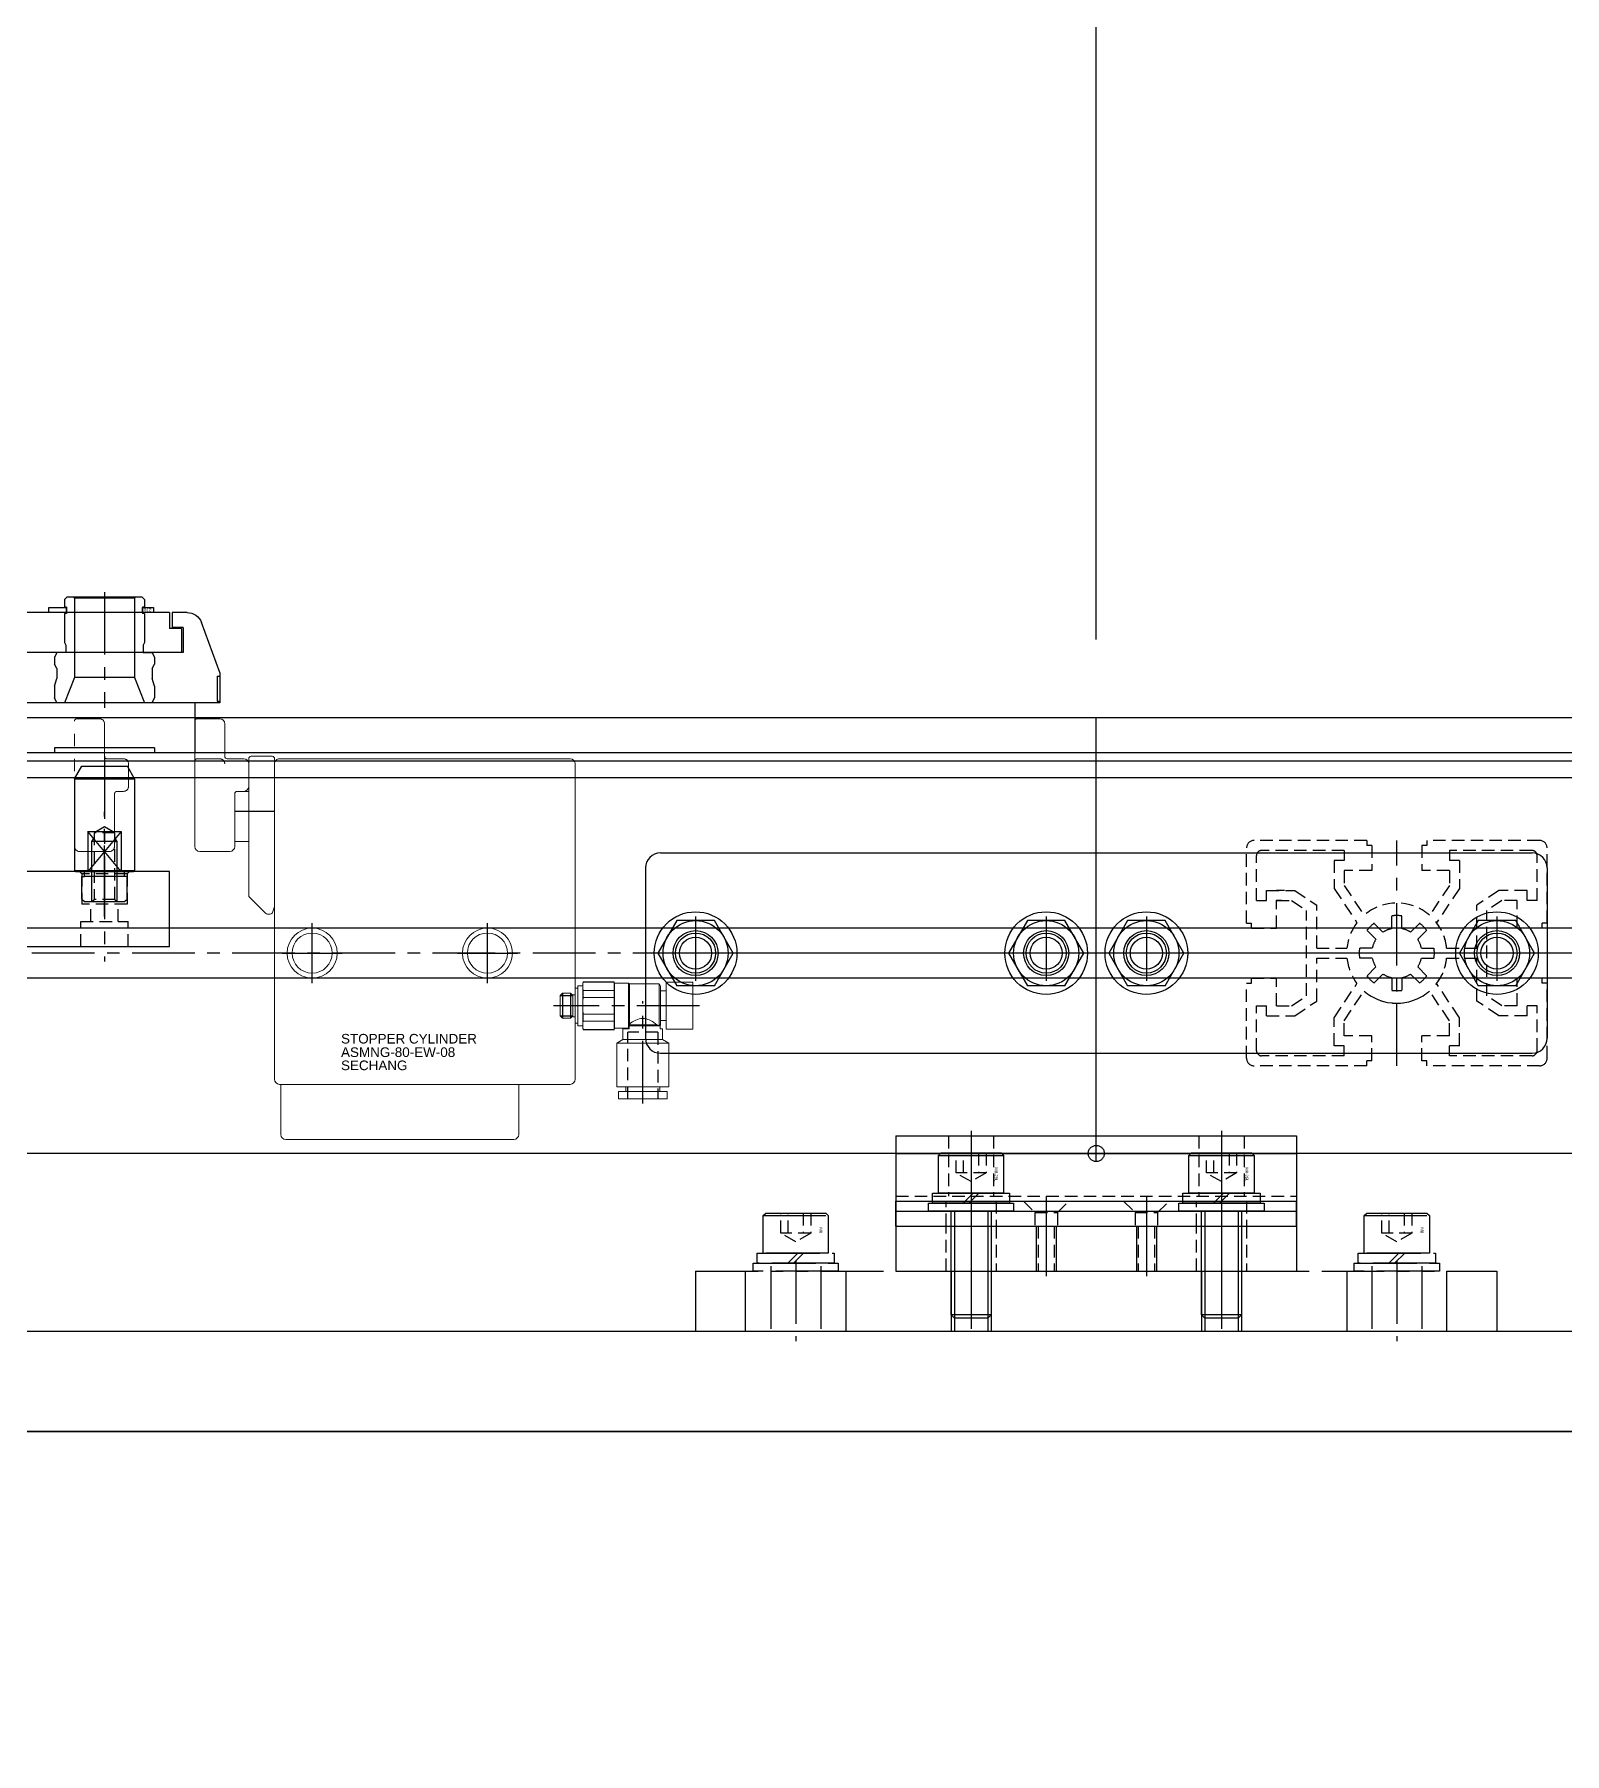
# Model space of a CAD drawing. Header units: inches. Extents: x 0 to 23821, y 0 to 11279.
# Drawn here: x 3365.1 to 3670.6, y 7269.4 to 7612.7 of the extents above; entities that cross this region are included whole.
import ezdxf
from ezdxf.enums import TextEntityAlignment as Align

# ---------------------------------------------------------------- set-up
doc = ezdxf.new("R2010")
doc.units = ezdxf.units.IN
doc.header["$LTSCALE"] = 10
doc.header["$MEASUREMENT"] = 0
for name, pattern in [('CENTER', [2, 1.25, -0.25, 0.25, -0.25]), ('HIDDEN', [0.375, 0.25, -0.125]), ('PHANTOM', [2.5, 1.25, -0.25, 0.25, -0.25, 0.25, -0.25])]:
    doc.linetypes.add(name, pattern=pattern)
doc.layers.get('Defpoints').update_dxf_attribs({"color": 8})
for name, color, linetype in [('11', 1, 'CENTER'), ('22', 2, 'HIDDEN'), ('44', 4, 'Continuous'), ('55', 5, 'Continuous'), ('66', 6, 'PHANTOM'), ('99', 181, 'Continuous'), ('A', 8, 'Continuous'), ('B', 123, 'Continuous'), ('BOM-T', 4, 'Continuous'), ('G', 231, 'Continuous'), ('P', 142, 'Continuous'), ('T', 3, 'Continuous'), ('Y', 60, 'Continuous')]:
    doc.layers.add(name, color=color, linetype=linetype)
doc.layers.add('33', color=3, linetype='PHANTOM', lineweight=9)
doc.layers.add('88', color=35, linetype='Continuous', lineweight=5)
doc.styles.add('SCI', font='')
doc.styles.get("Standard").update_dxf_attribs({"font": 'arial.ttf'})
doc.styles.get('SCI').set_extended_font_data('Gulim')
doc.dimstyles.new('SCH', dxfattribs={"dimtxt": 2.5, "dimasz": 2, "dimexe": 1.25, "dimexo": 0.625, "dimtad": 1, "dimdec": 8, "dimtxsty": 'SCI', "dimcen": 2.5, "dimclrd": 4, "dimclre": 4, "dimclrt": 7, "dimadec": 8, "dimazin": 2, "dimtfac": 1, "dimtdec": 8, "dimtmove": 0, "dimatfit": 3, "dimfxl": 1, "dimarcsym": 0})
doc.dimstyles.new('ST', dxfattribs={"dimscale": 25, "dimtxt": 2.5, "dimasz": 2, "dimexe": 1.25, "dimexo": 0.625, "dimgap": -0.625, "dimtad": 1, "dimdec": 8, "dimtxsty": 'SCI', "dimcen": 1, "dimclrd": 256, "dimclre": 256, "dimclrt": 2, "dimadec": 8, "dimazin": 2, "dimtfac": 1, "dimtdec": 8, "dimtmove": 0, "dimatfit": 3, "dimfxl": 1, "dimarcsym": 0})

# ---------------------------------------------------------------- blocks, each defined once
blk = doc.blocks.new('A$Cd79cac07')
at = {"color": 0}
for p, q in [((-2650, 20), (0, 20)), ((0, 0), (-2650, 0))]:
    blk.add_line(p, q, dxfattribs=at)
blk.add_lwpolyline([(-2540, 0), (-110, 0), (-110, -80), (-2540, -80)], close=True, dxfattribs=at)
blk = doc.blocks.new('A$Cabdbdd12')
for p, q in [((0, -40), (0, 47)), ((-87, 20), (87, 20)), ((-90, 17), (-90, -17)), ((90, 17), (90, -17)), ((-83.75, 6.5), (-87.51, 0)), ((-76.25, 6.5), (-83.75, 6.5)), ((-72.49, 0), (-76.25, 6.5)), ((-13.75, 6.5), (-17.51, 0)), ((-6.25, 6.5), (-13.75, 6.5)), ((-2.49, 0), (-6.25, 6.5)), ((6.25, 6.5), (2.49, 0)), ((13.75, 6.5), (6.25, 6.5)), ((17.51, 0), (13.75, 6.5)), ((76.25, 6.5), (72.49, 0)), ((83.75, 6.5), (76.25, 6.5)), ((87.51, 0), (83.75, 6.5)), ((-87.51, 0), (-83.75, -6.5)), ((-76.25, -6.5), (-72.49, 0)), ((-17.51, 0), (-13.75, -6.5)), ((-6.25, -6.5), (-2.49, 0)), ((2.49, 0), (6.25, -6.5)), ((13.75, -6.5), (17.51, 0)), ((72.49, 0), (76.25, -6.5)), ((83.75, -6.5), (87.51, 0)), ((-76.25, -6.5), (-83.75, -6.5)), ((-6.25, -6.5), (-13.75, -6.5)), ((13.75, -6.5), (6.25, -6.5)), ((83.75, -6.5), (76.25, -6.5)), ((-87, -20), (87, -20))]:
    blk.add_line(p, q)
for centre, radius in [((-80, 0), 8.25), ((-10, 0), 8.25), ((10, 0), 8.25), ((80, 0), 8.25), ((-80, 0), 6.5), ((-80, 0), 4.5), ((-80, 0), 4), ((-10, 0), 6.5), ((-10, 0), 4.5), ((-10, 0), 4), ((10, 0), 6.5), ((10, 0), 4.5), ((10, 0), 4), ((80, 0), 6.5), ((80, 0), 4.5), ((80, 0), 4), ((-80, 0), 3.2), ((-10, 0), 3.2), ((10, 0), 3.2), ((80, 0), 3.2)]:
    blk.add_circle(centre, radius)
for centre, start, end in [((-87, 17), 90, 180), ((87, 17), 0, 90), ((-87, -17), 180, 270), ((87, -17), 270, 0)]:
    blk.add_arc(centre, 3, start, end)
at = {"layer": '11'}
for p, q in [((-80, 7.3), (-80, -7.3)), ((-80, 7), (-80, -7)), ((-10, 7.3), (-10, -7.3)), ((-10, 7), (-10, -7)), ((10, 7.3), (10, -7.3)), ((10, 7), (10, -7)), ((80, 7.3), (80, -7.3)), ((80, 7), (80, -7)), ((92, 0), (-92, 0))]:
    blk.add_line(p, q, dxfattribs=at)
blk = doc.blocks.new('0104-20170619.11435441')
at = {"layer": '11'}
for p, q in [((0, -22.5), (0, 22.5)), ((30, 0), (-30, 0))]:
    blk.add_line(p, q, dxfattribs=at)
at = {"layer": '22'}
for p, q in [((-30, 6), (-30, 21)), ((-6, 22.5), (-28.5, 22.5)), ((-6, 22.5), (-6, 21.5)), ((-5, 21.5), (-6, 21.5)), ((-5, 21.5), (-5, 16.5)), ((5, 21.5), (5, 16.5)), ((6, 21.5), (5, 21.5)), ((6, 22.5), (6, 21.5)), ((28.5, 22.5), (6, 22.5)), ((30, 6), (30, 21)), ((-28, 10.5), (-28, 19.5)), ((-10.5, 20.5), (-27, 20.5)), ((-10.5, 18.5), (-12.5, 18.5)), ((-12.5, 18.5), (-12.5, 12.89)), ((-10.5, 20.5), (-10.5, 18.5)), ((10.5, 20.5), (10.5, 18.5)), ((27, 20.5), (10.5, 20.5)), ((12.5, 18.5), (10.5, 18.5)), ((12.5, 18.5), (12.5, 12.89)), ((28, 10.5), (28, 19.5)), ((-10.5, 16.5), (-10.5, 13.5)), ((-5, 16.5), (-10.5, 16.5)), ((10.5, 16.5), (5, 16.5)), ((10.5, 16.5), (10.5, 13.5)), ((-28, 10.5), (-26, 10.5)), ((-26, 10.5), (-26, 12.5)), ((-26, 12.5), (-20.39, 12.5)), ((-22.39, 12.5), (-24.08, 12.5)), ((-23, 10.5), (-24.08, 10.5)), ((-24, 10.5), (-21, 10.5)), ((-24, 5), (-24, 10.5)), ((-21, 10.5), (-18, 8.5)), ((-20.39, 12.5), (-16, 9.57)), ((-12.5, 12.89), (-7.95, 6.07)), ((-10.5, 13.5), (-6.54, 7.56)), ((10.5, 13.5), (6.54, 7.56)), ((12.5, 12.89), (7.95, 6.07)), ((20.39, 12.5), (16, 9.57)), ((21, 10.5), (18, 8.5)), ((26, 12.5), (20.39, 12.5)), ((24, 10.5), (21, 10.5)), ((24, 5), (24, 10.5)), ((26, 10.5), (26, 12.5)), ((28, 10.5), (26, 10.5)), ((-18, -8.5), (-18, 8.5)), ((-16, 1), (-16, 9.57)), ((-1, 4.9), (-1, 7.43)), ((1, 4.9), (1, 7.43)), ((16, 1), (16, 9.57)), ((18, -8.5), (18, 8.5)), ((-30, 6), (-29, 6)), ((-29, 5), (-29, 6)), ((-29, 5), (-24, 5)), ((-4.17, 2.76), (-5.96, 4.55)), ((-2.76, 4.17), (-4.55, 5.96)), ((2.76, 4.17), (4.55, 5.96)), ((4.17, 2.76), (5.96, 4.55)), ((29, 5), (24, 5)), ((29, 5), (29, 6)), ((30, 6), (29, 6)), ((-16, 1), (-9.95, 1)), ((-4.9, 1), (-7.43, 1)), ((4.9, 1), (7.43, 1)), ((9.95, 1), (16, 1)), ((-16, -9.57), (-16, -1)), ((-16, -1), (-9.95, -1)), ((-4.9, -1), (-7.43, -1)), ((-4.17, -2.76), (-5.96, -4.55)), ((4.17, -2.76), (5.96, -4.55)), ((4.9, -1), (7.43, -1)), ((9.95, -1), (16, -1)), ((16, -9.57), (16, -1)), ((-30, -21), (-30, -6)), ((-30, -6), (-29, -6)), ((-29, -6), (-29, -5)), ((-29, -5), (-24, -5)), ((-24, -10.5), (-24, -5)), ((-12.5, -12.89), (-7.95, -6.07)), ((-2.76, -4.17), (-4.55, -5.96)), ((-1, -4.9), (-1, -7.43)), ((1, -4.9), (1, -7.43)), ((2.76, -4.17), (4.55, -5.96)), ((12.5, -12.89), (7.95, -6.07)), ((24, -10.5), (24, -5)), ((29, -5), (24, -5)), ((29, -6), (29, -5)), ((30, -6), (29, -6)), ((30, -21), (30, -6)), ((-21, -10.5), (-18, -8.5)), ((-20.39, -12.5), (-16, -9.57)), ((-10.5, -13.5), (-6.54, -7.56)), ((10.5, -13.5), (6.54, -7.56)), ((20.39, -12.5), (16, -9.57)), ((21, -10.5), (18, -8.5)), ((-28, -19.5), (-28, -10.5)), ((-28, -10.5), (-26, -10.5)), ((-26, -12.5), (-26, -10.5)), ((-26, -12.5), (-20.39, -12.5)), ((-24, -10.5), (-21, -10.5)), ((-12.5, -18.5), (-12.5, -12.89)), ((-10.5, -16.5), (-10.5, -13.5)), ((10.5, -16.5), (10.5, -13.5)), ((12.5, -18.5), (12.5, -12.89)), ((26, -12.5), (20.39, -12.5)), ((24, -10.5), (21, -10.5)), ((26, -12.5), (26, -10.5)), ((28, -10.5), (26, -10.5)), ((28, -19.5), (28, -10.5)), ((-5, -16.5), (-10.5, -16.5)), ((-5, -21.5), (-5, -16.5)), ((5, -21.5), (5, -16.5)), ((10.5, -16.5), (5, -16.5)), ((-10.5, -20.5), (-27, -20.5)), ((-10.5, -18.5), (-12.5, -18.5)), ((-10.5, -20.5), (-10.5, -18.5)), ((12.5, -18.5), (10.5, -18.5)), ((10.5, -20.5), (10.5, -18.5)), ((27, -20.5), (10.5, -20.5)), ((-6, -22.5), (-28.5, -22.5)), ((-6, -22.5), (-6, -21.5)), ((-5, -21.5), (-6, -21.5)), ((6, -21.5), (5, -21.5)), ((6, -22.5), (6, -21.5)), ((28.5, -22.5), (6, -22.5))]:
    blk.add_line(p, q, dxfattribs=at)
for centre, radius, start, end in [((-28.5, 21), 1.5, 90, 180), ((28.5, 21), 1.5, 0, 90), ((-27, 19.5), 1, 90, 180), ((27, 19.5), 1, 0, 90), ((0, 0), 10, 49.1403, 130.8597), ((0, 0), 7.5, 82.3377, 97.6623), ((0, 0), 10, 142.644, 174.2608), ((0, 0), 7.5, 127.3377, 142.6623), ((0, 0), 5, 101.537, 123.463), ((0, 0), 5, 56.537, 78.463), ((0, 0), 7.5, 37.3377, 52.6623), ((0, 0), 10, 5.7392, 39.0281), ((0, 0), 10, 5.7392, 37.356), ((0, 0), 7.5, 172.3377, 187.6623), ((0, 0), 5, 146.537, 168.463), ((0, 0), 5, 11.537, 33.463), ((0, 0), 7.5, 352.3377, 7.6623), ((0, 0), 10, 185.7392, 217.356), ((0, 0), 5, 191.537, 213.463), ((0, 0), 5, 326.537, 348.463), ((0, 0), 10, 320.9719, 354.2608), ((0, 0), 10, 322.644, 354.2608), ((0, 0), 7.5, 217.3377, 232.6623), ((0, 0), 5, 236.537, 258.463), ((0, 0), 5, 281.537, 303.463), ((0, 0), 7.5, 307.3377, 322.6623), ((0, 0), 10, 229.1403, 309.2607), ((0, 0), 10, 243.4796, 310.8597), ((0, 0), 7.5, 262.3377, 277.6623), ((-27, -19.5), 1, 180, 270), ((27, -19.5), 1, 270, 0), ((-28.5, -21), 1.5, 180, 270), ((28.5, -21), 1.5, 270, 0)]:
    blk.add_arc(centre, radius, start, end, dxfattribs=at)
blk = doc.blocks.new('A$C4fe95a59')
for p, q in [((3120, 75), (-3120, 75)), ((3120, 0), (-3120, 0))]:
    blk.add_line(p, q)
at = {"layer": '11'}
blk.add_line((3120, 40), (-3120, 40), dxfattribs=at)
at = {"layer": 'A'}
for p, q in [((3120, 45), (-3120, 45)), ((3120, 35), (-3120, 35))]:
    blk.add_line(p, q, dxfattribs=at)
at = {"layer": 'B'}
blk.add_line((3120, 80), (-3120, 80), dxfattribs=at)
at = {"layer": 'G'}
for p, q in [((3120, 87), (-3120, 87)), ((3120, 78.3), (-3120, 78.3))]:
    blk.add_line(p, q, dxfattribs=at)
for name, p in [('A$Cabdbdd12', (-1260, 40)), ('0104-20170619.11435441', (-1200, 40))]:
    blk.add_blockref(name, p)
blk = doc.blocks.new('A$C914eb72d')
for p, q in [((-158.53, 8), (-155.5, 8)), ((-155.5, 8), (-155.5, 5)), ((155.5, 8), (158.53, 8)), ((155.5, 8), (155.5, 5)), ((-165, -4), (-161.35, 6.03)), ((-157.7, 5), (-157.7, 0)), ((-157.7, 5), (-155.5, 5)), ((157.7, 5), (155.5, 5)), ((157.7, 5), (157.7, 0)), ((165, -4), (161.35, 6.03)), ((-157.7, 0), (157.7, 0)), ((-165, -4), (-165, -10)), ((165, -4), (165, -10)), ((-165, -10), (165, -10)), ((-160, -10), (-160, -20)), ((-115, -10), (-115, -20)), ((-90, -10), (-90, -20)), ((160, -10), (160, -20)), ((-160, -20), (-115, -20)), ((-90, -20), (160, -20))]:
    blk.add_line(p, q)
for centre, start, end in [((-158.53, 5), 90, 160), ((158.53, 5), 20, 90)]:
    blk.add_arc(centre, 3, start, end)
at = {"layer": '11'}
blk.add_line((0, 9), (0, -21), dxfattribs=at)
at = {"layer": '55'}
for p, q in [((-164.5, -4.7), (-165, -4.7)), ((-164.5, -4.7), (-164.5, -9.7)), ((130, -5.2), (130, -9.2)), ((144.5, -4.7), (130.5, -4.7)), ((145, -5.2), (145, -9.2)), ((164.5, -4.7), (164.5, -9.7)), ((164.5, -4.7), (165, -4.7)), ((-164.5, -9.7), (-165, -9.7)), ((144.5, -9.7), (130.5, -9.7)), ((164.5, -9.7), (165, -9.7)), ((-152, -19), (-132, -19)), ((-152, -19), (-152, -20)), ((-132, -19), (-132, -20)), ((92, -19), (112, -19)), ((92, -19), (92, -20)), ((112, -19), (112, -20))]:
    blk.add_line(p, q, dxfattribs=at)
for centre, start, end in [((130.5, -5.2), 90, 180), ((144.5, -5.2), 0, 90), ((130.5, -9.2), 180, 270), ((144.5, -9.2), 270, 0)]:
    blk.add_arc(centre, 0.5, start, end, dxfattribs=at)
at = {"layer": 'G'}
for p, q in [((-124, -10), (-124, -20)), ((124, -10), (124, -20))]:
    blk.add_line(p, q, dxfattribs=at)
blk = doc.blocks.new('A$Ca26492e0')
for p, q in [((-155, 8), (155, 8)), ((-155, 8), (-155, 4.8)), ((155, 8), (155, 4.8)), ((-157.4, 4.8), (-157.4, 0)), ((-157.4, 4.8), (-155, 4.8)), ((155, 4.8), (157.4, 4.8)), ((157.4, 4.8), (157.4, 0)), ((-157.4, 0), (157.4, 0))]:
    blk.add_line(p, q)
blk = doc.blocks.new('A$C2e60e66a')
for p, q in [((-7.5, 11.1), (-8, 10.6)), ((-8, 10.6), (-8, 9.1)), ((-7.5, 11.1), (7.5, 11.1)), ((-6.2, 11.1), (-6, 10.9)), ((-6, 10.9), (6, 10.9)), ((-6, 10.9), (-6, -5)), ((6.2, 11.1), (6, 10.9)), ((6, 10.9), (6, -5)), ((7.5, 11.1), (8, 10.6)), ((8, 10.6), (8, 9.1)), ((-8, 9.1), (-7.6, 9.1)), ((-8, 7.8), (-7.6, 7.8)), ((-8, 7.8), (-8, 2)), ((-7.6, 9.1), (-7.6, 7.8)), ((7.6, 9.1), (7.6, 7.8)), ((7.6, 9.1), (8, 9.1)), ((7.6, 7.8), (8, 7.8)), ((8, 7.8), (8, 2)), ((-9.5, 0), (-10, -1)), ((-7.75, 0), (-9.5, 0)), ((-8, 2), (-7.75, 1.5)), ((-7.75, 1.5), (-7.75, 0)), ((8, 2), (7.75, 1.5)), ((7.75, 1.5), (7.75, 0)), ((7.75, 0), (9.5, 0)), ((9.5, 0), (10, -1)), ((-10, -1), (-10, -2.33)), ((-9.5, -3.2), (-10, -2.33)), ((-9.5, -3.2), (-9.5, -5.2)), ((9.5, -3.2), (10, -2.33)), ((9.5, -3.2), (9.5, -5.2)), ((10, -1), (10, -2.33)), ((-10, -6.7), (-9.5, -5.2)), ((-10, -6.7), (-10, -9)), ((-6, -5), (-8, -10)), ((-6, -5), (6, -5)), ((6, -5), (8, -10)), ((10, -6.7), (9.5, -5.2)), ((10, -6.7), (10, -9)), ((-9.5, -10), (-10, -9)), ((-9.5, -10), (9.5, -10)), ((9.5, -10), (10, -9))]:
    blk.add_line(p, q)
at = {"layer": '11'}
blk.add_line((0, 12.1), (0, -11), dxfattribs=at)
at = {"layer": 'A'}
blk.add_line((-0.5, 0), (0.5, 0), dxfattribs=at)
blk = doc.blocks.new('A$Cb5e51b09')
for p, q in [((0, 0), (-2.2, 0)), ((-2.2, 0), (-2.2, -1)), ((0, -1), (0, 0)), ((18.72, 0), (15.2, 0)), ((15.2, -1), (15.2, 0)), ((18.72, -1), (18.72, 0)), ((-2.2, -1), (0, -1)), ((15.2, -1), (18.72, -1))]:
    blk.add_line(p, q)
at = {"layer": 'BOM-T', "color": 4}
blk.add_text('S16', height=0.6, dxfattribs=at).set_placement((-1.8, -0.46), align=Align.MIDDLE_LEFT)
blk = doc.blocks.new('A$C42b4b2c5')
at = {"rotation": 90}
for name in ['A$C914eb72d', 'A$Ca26492e0']:
    blk.add_blockref(name, (9, 0), dxfattribs=at)
at = {"layer": '44', "rotation": 90}
blk.add_blockref('A$Cb5e51b09', (0, -149.6), dxfattribs=at)
at = {"layer": '99', "rotation": 90}
blk.add_blockref('A$C2e60e66a', (9, -142), dxfattribs=at)
blk = doc.blocks.new('A$Cf3b6e7ab')
for p, q in [((-58.45, 21.3), (-58.45, 46.3)), ((-53.45, 46.8), (-57.95, 46.8)), ((-52.45, 39.3), (-52.45, 45.8)), ((-48.65, 38.8), (-51.95, 38.8)), ((-47.65, 11.51), (-47.65, 38.8)), ((-47.15, 39.3), (-43, 39.3)), ((-42.5, 38.8), (-42.5, -25.2)), ((-41.5, 38.8), (16.5, 38.8)), ((17.5, 37.8), (17.5, -25.2)), ((-50.45, 21.3), (-50.45, 31.8)), ((-47.65, 32.3), (-49.95, 32.3)), ((-47.65, 22.3), (-50.45, 22.3)), ((-51.45, 20.3), (-57.45, 20.3)), ((-44.3, 7.95), (-47.5, 11.15)), ((-43.94, 7.8), (-43.36, 7.8)), ((-42.89, 8.14), (-42.5, 9.3)), ((18.05, -6.5), (18.05, -14.5)), ((18.05, -6.5), (19.05, -6.5)), ((19.05, -6), (19.13, -5.7)), ((19.05, -6), (19.05, -15)), ((19.07, -6.18), (19.05, -6.6)), ((19.05, -6.6), (19.07, -7.02)), ((19.13, -5.77), (19.07, -6.18)), ((19.13, -5.7), (25.27, -5.7)), ((19.13, -5.7), (19.13, -5.77)), ((25.27, -5.77), (19.13, -5.77)), ((25.27, -5.77), (25.27, -5.7)), ((25.27, -5.7), (25.35, -6)), ((25.3, -5.95), (25.27, -5.77)), ((25.3, -7.26), (25.3, -5.95)), ((25.35, -6), (28.15, -6)), ((25.35, -6), (25.35, -15)), ((28.15, -6), (28.35, -6.2)), ((28.15, -6), (28.15, -15)), ((28.35, -6.1), (34.26, -6.1)), ((28.35, -6.1), (28.35, -14.16)), ((34.26, -6.1), (34.55, -6.6)), ((34.26, -6.1), (34.26, -14.43)), ((34.55, -6.6), (34.55, -14.4)), ((35.65, -5.8), (35.65, -15.2)), ((35.65, -5.8), (41, -5.8)), ((41, -5.8), (41, -15.2)), ((14.5, -8.49), (14.99, -8)), ((14.5, -8.49), (14.5, -12.51)), ((14.99, -8), (16.56, -8)), ((16.56, -8), (17.05, -8.49)), ((17.05, -8.3), (17.05, -12.7)), ((17.05, -8.3), (17.5, -8.3)), ((17.5, -7), (17.5, -14)), ((17.5, -7), (18.05, -7)), ((19.07, -9.66), (19.05, -10.5)), ((19.07, -7.02), (19.13, -7.44)), ((19.13, -8.83), (19.07, -9.66)), ((25.27, -7.44), (19.13, -7.44)), ((19.13, -7.44), (19.13, -8.83)), ((25.27, -8.83), (19.13, -8.83)), ((25.27, -7.44), (25.3, -7.26)), ((25.27, -8.83), (25.27, -7.44)), ((25.3, -9.19), (25.27, -8.83)), ((25.3, -11.81), (25.3, -9.19)), ((34.55, -7.55), (35.65, -7.55)), ((14.99, -13), (14.5, -12.51)), ((16.56, -13), (14.99, -13)), ((17.05, -12.51), (16.56, -13)), ((17.5, -12.7), (17.05, -12.7)), ((19.05, -10.5), (19.07, -11.34)), ((19.07, -11.34), (19.13, -12.17)), ((19.13, -13.56), (19.07, -13.98)), ((25.27, -12.17), (19.13, -12.17)), ((19.13, -12.17), (19.13, -13.56)), ((25.27, -13.56), (19.13, -13.56)), ((25.27, -12.17), (25.3, -11.81)), ((25.27, -13.56), (25.27, -12.17)), ((25.3, -13.74), (25.27, -13.56)), ((28.99, -13.73), (28.65, -13.95)), ((29.36, -13.52), (28.99, -13.73)), ((29.65, -13.37), (29.36, -13.52)), ((29.95, -13.24), (29.65, -13.37)), ((30.27, -13.13), (29.95, -13.24)), ((30.63, -13.06), (30.27, -13.13)), ((31, -13.03), (30.63, -13.06)), ((31.37, -13.06), (31, -13.03)), ((31.73, -13.13), (31.37, -13.06)), ((32.02, -13.23), (31.73, -13.13)), ((32.3, -13.34), (32.02, -13.23)), ((32.56, -13.47), (32.3, -13.34)), ((32.92, -13.67), (32.56, -13.47)), ((33.25, -13.88), (32.92, -13.67)), ((35.65, -13.45), (34.55, -13.45)), ((18.05, -14), (17.5, -14)), ((19.05, -14.5), (18.05, -14.5)), ((19.07, -13.98), (19.05, -14.4)), ((19.05, -14.4), (19.07, -14.81)), ((19.13, -15.3), (19.05, -15)), ((19.07, -14.81), (19.13, -15.23)), ((19.13, -15.23), (19.13, -15.3)), ((25.27, -15.23), (19.13, -15.23)), ((25.27, -15.3), (19.13, -15.3)), ((25.35, -15), (25.27, -15.3)), ((25.27, -15.23), (25.3, -15.05)), ((25.27, -15.3), (25.27, -15.23)), ((25.3, -15.05), (25.3, -13.74)), ((28.15, -15), (25.35, -15)), ((28.3, -15.1), (27.05, -15.1)), ((27.05, -17.28), (27.05, -15.1)), ((28.3, -14.85), (28.15, -15)), ((28.35, -14.04), (28.3, -14.14)), ((28.3, -14.14), (28.3, -15.1)), ((33.84, -14.3), (28.3, -14.3)), ((34.5, -14.5), (28.3, -14.5)), ((28.65, -13.95), (28.35, -14.16)), ((33.55, -14.09), (33.25, -13.88)), ((33.84, -14.3), (33.55, -14.09)), ((34.26, -14.43), (33.84, -14.3)), ((34.4, -14.37), (34.26, -14.43)), ((34.5, -14.34), (34.4, -14.37)), ((34.5, -15.1), (34.5, -14.34)), ((34.55, -14.4), (34.5, -14.49)), ((34.95, -15.1), (34.5, -15.1)), ((34.95, -15.1), (34.95, -17.28)), ((41, -15.2), (35.65, -15.2)), ((25.8, -18), (27.05, -17.28)), ((36.2, -18), (25.8, -18)), ((25.8, -26.7), (25.8, -18)), ((34.95, -17.28), (27.05, -17.28)), ((34.95, -17.28), (36.2, -18)), ((36.2, -18), (36.2, -26.7)), ((-41.5, -26.2), (16.5, -26.2)), ((-41.25, -26.2), (-41.25, -36.2)), ((6.25, -26.2), (6.25, -36.2)), ((36.2, -26.7), (25.8, -26.7)), ((27.6, -27.6), (27.6, -26.7)), ((34.4, -26.7), (34.4, -27.6)), ((35.85, -27.6), (26.15, -27.6)), ((26.15, -29.1), (26.15, -27.6)), ((35.85, -29.1), (26.15, -29.1)), ((35.85, -27.6), (35.85, -29.1)), ((-40.25, -37.2), (5.25, -37.2))]:
    blk.add_line(p, q)
for centre, radius in [((-35, 0), 5), ((-35, 0), 4), ((0, 0), 5), ((0, 0), 4)]:
    blk.add_circle(centre, radius)
for centre, radius, start, end in [((-57.95, 46.3), 0.5, 90, 180), ((-53.45, 45.8), 1, 0, 90), ((-51.95, 39.3), 0.5, 180, 270), ((-48.65, 37.8), 1, 0, 90), ((-47.15, 38.8), 0.5, 90, 180), ((-43, 38.8), 0.5, 0, 90), ((-41.5, 37.8), 1, 90, 180), ((16.5, 37.8), 1, 0, 90), ((-49.95, 31.8), 0.5, 90, 180), ((-48.65, 33.3), 1, 270, 0), ((-57.45, 21.3), 1, 180, 270), ((-51.45, 21.3), 1, 270, 0), ((-47.15, 11.51), 0.5, 180, 225), ((-43.94, 8.3), 0.5, 225, 270), ((-43.36, 8.3), 0.5, 270, 341.5651), ((-41.5, -25.2), 1, 180, 270), ((16.5, -25.2), 1, 270, 0), ((-40.25, -36.2), 1, 180, 270), ((5.25, -36.2), 1, 270, 0)]:
    blk.add_arc(centre, radius, start, end)
at = {"layer": '11'}
for p, q in [((-42.5, 28.3), (-50.45, 28.3)), ((-35, -6), (-35, 6)), ((0, -6), (0, 6)), ((-41, 0), (-29, 0)), ((-6, 0), (6, 0)), ((31, -30.03), (31, -9.57)), ((42.33, -10.5), (13.17, -10.5))]:
    blk.add_line(p, q, dxfattribs=at)
at = {"layer": '22'}
for p, q in [((34, -15.8), (28, -15.8)), ((28, -29.1), (28, -15.8)), ((34, -15.8), (34, -29.1))]:
    blk.add_line(p, q, dxfattribs=at)
at = {"layer": '33'}
for p, q in [((-82.45, 21.3), (-82.45, 46.3)), ((-77.45, 46.8), (-81.95, 46.8)), ((-76.45, 39.3), (-76.45, 45.8)), ((-72.65, 38.8), (-75.95, 38.8)), ((-71.65, 33.3), (-71.65, 37.8)), ((-53.45, 38.8), (-57.95, 38.8)), ((-74.45, 21.3), (-74.45, 31.8)), ((-72.65, 32.3), (-73.95, 32.3)), ((-75.45, 20.3), (-81.45, 20.3))]:
    blk.add_line(p, q, dxfattribs=at)
for centre, radius, start, end in [((-81.95, 46.3), 0.5, 90, 180), ((-77.45, 45.8), 1, 0, 90), ((-75.95, 39.3), 0.5, 180, 270), ((-72.65, 37.8), 1, 0, 90), ((-57.95, 38.3), 0.5, 90, 180), ((-53.45, 37.8), 1, 0, 90), ((-73.95, 31.8), 0.5, 90, 180), ((-72.65, 33.3), 1, 270, 0), ((-81.45, 21.3), 1, 180, 270), ((-75.45, 21.3), 1, 270, 0)]:
    blk.add_arc(centre, radius, start, end, dxfattribs=at)
at = {"layer": 'T'}
for p, q in [((14.5, -8.49), (17.05, -8.49)), ((14.99, -8), (14.99, -13)), ((16.56, -8), (16.56, -13)), ((14.5, -12.51), (17.05, -12.51))]:
    blk.add_line(p, q, dxfattribs=at)
at = {"layer": 'BOM-T', "color": 4}
for s, p in [('STOPPER CYLINDER', (-29.23, -18.05)), ('ASMNG-80-EW-08', (-29.23, -20.74)), ('SECHANG', (-29.23, -23.37))]:
    blk.add_text(s, height=1.92, dxfattribs=at).set_placement(p)
blk = doc.blocks.new('A$C1BFC010E')
for p, q in [((0, 7.5), (0.5, 8)), ((0, -7.5), (0, 7.5)), ((0.5, 8), (82, 8)), ((0.5, -8), (0.5, 8)), ((82, 8), (82, 7)), ((92, 7), (82, 7)), ((91.5, 7), (91.5, -7)), ((92, 7), (92, -7)), ((0, -7.5), (0.5, -8)), ((82, -8), (0.5, -8)), ((92, -7), (82, -7)), ((82, -8), (82, -7))]:
    blk.add_line(p, q)
at = {"layer": '11'}
blk.add_line((-3, 0), (95, 0), dxfattribs=at)
at = {"layer": '22'}
for p, q in [((0, 3), (0.54, 2.46)), ((0.54, 2.46), (0.54, -2.46)), ((0.54, 2.46), (17.46, 2.46)), ((17.46, 2.46), (17.46, -2.46)), ((17.46, 2.46), (18.88, 0)), ((17.46, -2.46), (18.88, 0)), ((74.54, 2.46), (73.12, 0)), ((74.54, -2.46), (73.12, 0)), ((74.54, 2.46), (74.54, -2.46)), ((91.46, 2.46), (74.54, 2.46)), ((92, 3), (91.46, 2.46)), ((91.46, 2.46), (91.46, -2.46)), ((0, -3), (0.54, -2.46)), ((0.54, -2.46), (17.46, -2.46)), ((91.46, -2.46), (74.54, -2.46)), ((92, -3), (91.46, -2.46))]:
    blk.add_line(p, q, dxfattribs=at)
at = {"layer": 'T'}
for p, q in [((0, 3), (15, 3)), ((15, 3), (15, -3)), ((15, 3), (15.94, 2.46)), ((77, 3), (76.06, 2.46)), ((77, 3), (77, -3)), ((92, 3), (77, 3)), ((0, -3), (15, -3)), ((15, -3), (15.94, -2.46)), ((77, -3), (76.06, -2.46)), ((92, -3), (77, -3))]:
    blk.add_line(p, q, dxfattribs=at)
blk = doc.blocks.new('MDTapSHM5 Dp12')
at = {"layer": '11'}
blk.add_line((-3, 0), (17.94, 0), dxfattribs=at)
at = {"layer": '22'}
for p, q in [((0.43, 2.07), (0, 2.5)), ((0.43, 2.07), (13.75, 2.07)), ((0.43, 2.07), (0.43, -2.07)), ((13.75, 2.07), (13.75, -2.07)), ((13.75, 2.07), (14.94, 0)), ((14.94, 0), (13.75, -2.07)), ((0, -2.5), (0.43, -2.07)), ((13.75, -2.07), (0.43, -2.07))]:
    blk.add_line(p, q, dxfattribs=at)
at = {"layer": 'T'}
for p, q in [((0, 2.5), (12, 2.5)), ((12, 2.5), (12.75, 2.07)), ((12, 2.5), (12, -2.5)), ((0, -2.5), (12, -2.5)), ((12, -2.5), (12.75, -2.07))]:
    blk.add_line(p, q, dxfattribs=at)
blk = doc.blocks.new('A$C44637812')
for p, q in [((-6, 4), (-5.5, 4.5)), ((-6, -4), (-6, 4)), ((-5.5, 4.5), (-1, 4.5)), ((-1, 4.5), (-1, 4)), ((-1, 4), (0, 4)), ((-1, 4), (-1, -4)), ((0, 5.8), (0.2, 6)), ((0, -5.8), (0, 5.8)), ((18.5, 6), (0.2, 6)), ((18.5, 6), (21, 4.56)), ((21, -4.56), (21, 4.56)), ((8, 3.32), (0, 3.32)), ((8, -3.32), (8, 3.32)), ((8, -3.32), (0, -3.32)), ((-5.5, -4.5), (-6, -4)), ((-5.5, -4.5), (-1, -4.5)), ((-1, -4.5), (-1, -4)), ((-1, -4), (0, -4)), ((0, -5.8), (0.2, -6)), ((18.5, -6), (0.2, -6)), ((18.5, -6), (21, -4.56))]:
    blk.add_line(p, q)
at = {"layer": '11'}
for p, q in [((23, 0), (-8, 0)), ((-7.3, 0), (6.79, 0))]:
    blk.add_line(p, q, dxfattribs=at)
at = {"layer": 'A'}
for p, q in [((0.2, -6), (0.2, 6)), ((18.5, -6), (18.5, 6)), ((8, 3.32), (0, -3.32)), ((0, 3.32), (8, -3.32))]:
    blk.add_line(p, q, dxfattribs=at)
at = {"layer": '11'}
blk.add_blockref('MDTapSHM5 Dp12', (-6, 0), dxfattribs=at)
blk = doc.blocks.new('A$C4C37613D')
for p, q in [((0, 4), (0.5, 4.5)), ((0, -4), (0, 4)), ((0.5, 4.5), (5, 4.5)), ((5, 4.5), (5, 4)), ((5, 4), (6, 4)), ((5, 4), (5, -4)), ((6, 5.8), (6.2, 6)), ((6, -5.8), (6, 5.8)), ((24.5, 6), (6.2, 6)), ((25.45, 5.45), (12, 5.45)), ((12, 5.45), (12, 0)), ((24.5, 6), (27, 4.56)), ((27, -4.56), (27, 4.56)), ((12, -5.45), (12, 0)), ((0.5, -4.5), (0, -4)), ((0.5, -4.5), (5, -4.5)), ((5, -4.5), (5, -4)), ((5, -4), (6, -4)), ((6, -5.8), (6.2, -6)), ((24.5, -6), (6.2, -6)), ((25.45, -5.45), (12, -5.45)), ((24.5, -6), (27, -4.56))]:
    blk.add_line(p, q)
at = {"layer": '11'}
blk.add_line((29, 0), (-2, 0), dxfattribs=at)
at = {"layer": 'A'}
for p, q in [((6.2, -6), (6.2, 6)), ((12, 5.45), (27, 0)), ((12, 0), (26.26, 4.98)), ((12, 0), (26.26, -4.98)), ((12, -5.45), (27, 0))]:
    blk.add_line(p, q, dxfattribs=at)
blk.add_blockref('MDTapSHM5 Dp12', (0, 0))
blk = doc.blocks.new('A$C7D205DBB')
for p, q in [((-11.5, 6.5), (-11, 7)), ((-11, 7), (-9.5, 7)), ((-9, 9), (-9.5, 8.5)), ((-9.5, 8.5), (-9.5, -8.5)), ((10.5, 9), (-9, 9)), ((11.5, 8), (10.5, 9)), ((11.5, 8), (11.5, -8)), ((-11.5, -6.5), (-11.5, 6.5)), ((-11.5, -6.5), (-11, -7)), ((-11, -7), (-9.5, -7)), ((-9.5, -8.5), (-9, -9)), ((10.5, -9), (-9, -9)), ((11.5, -8), (10.5, -9))]:
    blk.add_line(p, q)
at = {"layer": '11'}
blk.add_line((-13.5, 0), (13.5, 0), dxfattribs=at)
at = {"layer": '22'}
for p, q in [((11.5, 5.5), (5, 5.5)), ((5, -5.5), (5, 5.5)), ((5, 3.3), (-11.5, 3.3)), ((5, -3.3), (-11.5, -3.3)), ((11.5, -5.5), (5, -5.5))]:
    blk.add_line(p, q, dxfattribs=at)
at = {"layer": 'A'}
for p, q in [((-11, 7), (-11, -7)), ((-9, 9), (-9, -9)), ((10.5, 9), (10.5, -9))]:
    blk.add_line(p, q, dxfattribs=at)
blk = doc.blocks.new('A$C575F7A22')
blk.add_line((-116, 0), (-116, -15))
blk.add_lwpolyline([(-155, 0), (155, 0), (155, -15), (-155, -15)], close=True)
at = {"layer": '11'}
for p, q in [((-142, 3), (-142, -18)), ((-102, 0.5), (-102, -18)), ((-62, 3), (-62, -18)), ((0, 2), (0, -17)), ((62, 3), (62, -18)), ((102, 0.5), (102, -18)), ((142, 3), (142, -18))]:
    blk.add_line(p, q, dxfattribs=at)
at = {"layer": '22'}
for p, q in [((-146.5, -0.5), (-147, 0)), ((-137.5, -0.5), (-137, 0)), ((-109, -2.5), (-109, 0)), ((-95, 0), (-95, -2.5)), ((-15, 0), (-15, -11)), ((15, 0), (15, -11)), ((95, 0), (95, -2.5)), ((109, -2.5), (109, 0)), ((116, 0), (116, -15)), ((137.5, -0.5), (137, 0)), ((146.5, -0.5), (147, 0)), ((-146.5, -0.5), (-146.5, -6.5)), ((-146.5, -0.5), (-137.5, -0.5)), ((-137.5, -0.5), (-137.5, -6.5)), ((-95, -2.5), (-109, -2.5)), ((-104.4585, -3.0415), (-105, -2.5)), ((-104.4585, -3.0415), (-99.5415, -3.0415)), ((-104.4585, -14.4585), (-104.4585, -3.0415)), ((-99, -2.5), (-99.5415, -3.0415)), ((-99.5415, -3.0415), (-99.5415, -14.4585)), ((-67.5, -7), (-67.5, 0)), ((-56.5, 0), (-56.5, -7)), ((56.5, 0), (56.5, -7)), ((67.5, -7), (67.5, 0)), ((95, -2.5), (109, -2.5)), ((99, -2.5), (99.5415, -3.0415)), ((104.4585, -3.0415), (99.5415, -3.0415)), ((99.5415, -3.0415), (99.5415, -14.4585)), ((104.4585, -3.0415), (105, -2.5)), ((104.4585, -14.4585), (104.4585, -3.0415)), ((137.5, -0.5), (137.5, -6.5)), ((137.5, -0.5), (146.5, -0.5)), ((146.5, -0.5), (146.5, -6.5)), ((-146.5, -6.5), (-137.5, -6.5)), ((-144.75, -10), (-144.75, -6.5)), ((-139.25, -10), (-139.25, -6.5)), ((137.5, -6.5), (146.5, -6.5)), ((139.25, -10), (139.25, -6.5)), ((144.75, -10), (144.75, -6.5)), ((-137.25, -10), (-146.75, -10)), ((-146.75, -15), (-146.75, -10)), ((-137.25, -15), (-137.25, -10)), ((-56.5, -7), (-67.5, -7)), ((-65.3, -7), (-65.3, -13)), ((-58.7, -7), (-58.7, -13)), ((56.5, -7), (67.5, -7)), ((58.7, -7), (58.7, -13)), ((65.3, -7), (65.3, -13)), ((146.75, -10), (137.25, -10)), ((137.25, -15), (137.25, -10)), ((146.75, -15), (146.75, -10)), ((-70, -15), (-70, -13)), ((-70, -13), (-54, -13)), ((-54, -13), (-54, -15)), ((15, -11), (-15, -11)), ((-6.1, -11), (-6.1, -15)), ((6.1, -11), (6.1, -15)), ((70, -13), (54, -13)), ((54, -13), (54, -15)), ((70, -15), (70, -13)), ((-105, -15), (-104.4585, -14.4585)), ((-104.4585, -14.4585), (-99.5415, -14.4585)), ((-99.5415, -14.4585), (-99, -15)), ((99.5415, -14.4585), (99, -15)), ((104.4585, -14.4585), (99.5415, -14.4585)), ((105, -15), (104.4585, -14.4585))]:
    blk.add_line(p, q, dxfattribs=at)
at = {"layer": 'T'}
for p, q in [((-105, -2.5), (-105, -15)), ((-99, -15), (-99, -2.5)), ((99, -15), (99, -2.5)), ((105, -2.5), (105, -15))]:
    blk.add_line(p, q, dxfattribs=at)
blk = doc.blocks.new('A$C21af05d1')
at = {"rotation": 90}
for name, p in [('A$C44637812', (-160.75, 15)), ('A$C7D205DBB', (-120.75, 24.5)), ('A$C7D205DBB', (83.25, 24.5)), ('A$C4C37613D', (123.25, 9))]:
    blk.add_blockref(name, p, dxfattribs=at)
blk.add_blockref('A$C575F7A22', (-18.75, 15))
at = {"ltscale": 0.5, "rotation": 270}
for p in [(-80.75, 2), (43.25, 2)]:
    blk.add_blockref('A$C1BFC010E', p, dxfattribs=at)
blk = doc.blocks.new('A$Cde1ae7cd')
blk.add_blockref('A$C21af05d1', (18.75, 41.3))
blk = doc.blocks.new('A$C57deb27c')
blk.add_blockref('A$Cde1ae7cd', (0, 0))
at = {"layer": '88', "xscale": -1}
blk.add_blockref('A$Cf3b6e7ab', (-218.45, 40), dxfattribs=at)
at = {"layer": 'P', "rotation": 270}
blk.add_blockref('A$C42b4b2c5', (0, 109), dxfattribs=at)
blk = doc.blocks.new('A$C3F3C7DC9')
for p, q in [((-80, 0.5), (-80, 15.5)), ((-80, 15.5), (0, 15.5)), ((0, 0.5), (0, 15.5)), ((-80, 4), (0, 4)), ((-80, 0.5), (0, 0.5))]:
    blk.add_line(p, q)
at = {"layer": '11'}
for p, q in [((-65, -0.5), (-65, 13.5)), ((-15, -0.5), (-15, 13.5))]:
    blk.add_line(p, q, dxfattribs=at)
at = {"layer": '22'}
for p, q in [((-80, 12.5), (0, 12.5)), ((-69.5, 0.5), (-69.5, 12.5)), ((-60.5, 0.5), (-60.5, 12.5)), ((-19.5, 0.5), (-19.5, 12.5)), ((-10.5, 0.5), (-10.5, 12.5))]:
    blk.add_line(p, q, dxfattribs=at)
blk = doc.blocks.new('A$Cba3d0aa9')
for p, q in [((0, 0), (0, -12)), ((0, 0), (80, 0)), ((80, 0), (80, -12)), ((0, -12), (80, -12))]:
    blk.add_line(p, q)
at = {"layer": '11'}
for p, q in [((15, -2), (15, -13)), ((30, -2), (30, -13)), ((50, -2), (50, -13)), ((65, -2), (65, -13))]:
    blk.add_line(p, q, dxfattribs=at)
at = {"layer": '22'}
for p, q in [((0, -3), (80, -3)), ((10, -12), (10, -3)), ((20, -3), (20, -12)), ((28.38, -3), (28.38, -12)), ((31.62, -3), (31.62, -12)), ((48.38, -3), (48.38, -12)), ((51.62, -3), (51.62, -12)), ((60, -12), (60, -3)), ((70, -3), (70, -12))]:
    blk.add_line(p, q, dxfattribs=at)
at = {"layer": 'T'}
for p, q in [((28, -3), (28, -12)), ((32, -3), (32, -12)), ((48, -3), (48, -12)), ((52, -3), (52, -12))]:
    blk.add_line(p, q, dxfattribs=at)
blk = doc.blocks.new('A$C078a7005')
for p, q in [((-30, 5), (50, 5)), ((-30, 0), (-30, 5)), ((50, 0), (50, 5)), ((-30, 0), (50, 0))]:
    blk.add_line(p, q)
at = {"layer": '11'}
for p, q in [((-15, 6), (-15, -1)), ((0, 6), (0, -1)), ((20, 6), (20, -1)), ((35, 6), (35, -1))]:
    blk.add_line(p, q, dxfattribs=at)
at = {"layer": '22'}
for p, q in [((-20, 0), (-20, 5)), ((-10, 5), (-10, 0)), ((-4.55, 5), (-2.25, 2.7)), ((2.25, 2.7), (4.55, 5)), ((15.45, 5), (17.75, 2.7)), ((22.25, 2.7), (24.55, 5)), ((30, 0), (30, 5)), ((40, 5), (40, 0)), ((-2.25, 2.7), (2.25, 2.7)), ((-2.25, 2.7), (-2.25, 0)), ((2.25, 2.7), (2.25, 0)), ((17.75, 2.7), (22.25, 2.7)), ((17.75, 2.7), (17.75, 0)), ((22.25, 2.7), (22.25, 0))]:
    blk.add_line(p, q, dxfattribs=at)
blk = doc.blocks.new('A$C887b34a6')
for p, q in [((-80, 0), (-80, -12)), ((-80, 0), (80, 0)), ((-70, -12), (-70, 0)), ((-50, 0), (-50, -12)), ((-28.32, 0), (-28.32, -12)), ((-21.68, 0), (-21.68, -12)), ((21.68, 0), (21.68, -12)), ((28.32, 0), (28.32, -12)), ((50, 0), (50, -12)), ((70, -12), (70, 0)), ((80, 0), (80, -12)), ((-80, -12), (80, -12))]:
    blk.add_line(p, q)
at = {"layer": '11'}
for p, q in [((-65, 1), (-65, -13)), ((-60, 2), (-60, -14)), ((-55, 1), (-55, -13)), ((-25, 1), (-25, -13)), ((25, 1), (25, -13)), ((55, 1), (55, -13)), ((60, 2), (60, -14)), ((65, 1), (65, -13))]:
    blk.add_line(p, q, dxfattribs=at)
at = {"layer": 'T'}
for p, q in [((-29, 0), (-29, -12)), ((-21, 0), (-21, -12)), ((21, 0), (21, -12)), ((29, 0), (29, -12))]:
    blk.add_line(p, q, dxfattribs=at)
blk = doc.blocks.new('A$C004a3cd6')
for p, q in [((-6.5, 11.1), (-6, 11.6)), ((-6.5, 3.6), (-6.5, 11.1)), ((-6.5, 11.1), (6.5, 11.1)), ((-6, 11.6), (6, 11.6)), ((6, 11.6), (6.5, 11.1)), ((6.5, 11.1), (6.5, 3.6)), ((-7.7, 1.6), (-7.7, 3.6)), ((-7.7, 3.6), (7.7, 3.6)), ((6.5, 3.6), (-6.5, 3.6)), ((-1.57, 1.6), (0.43, 3.6)), ((-0.43, 1.6), (1.57, 3.6)), ((7.7, 3.6), (7.7, 1.6)), ((-8.5, 0), (-8.5, 1.6)), ((-8.5, 1.6), (8.5, 1.6)), ((8.5, 0), (-8.5, 0)), ((7.7, 1.6), (-7.7, 1.6)), ((-4, -20.72), (-4, 0)), ((4, 0), (4, -20.72)), ((8.5, 1.6), (8.5, 0)), ((-3.32, -21.4), (-4, -20.72)), ((4, -20.72), (-4, -20.72)), ((3.32, -21.4), (-3.32, -21.4)), ((4, -20.72), (3.32, -21.4))]:
    blk.add_line(p, q)
at = {"layer": '11'}
blk.add_line((0, 12.6), (0, -22.4), dxfattribs=at)
at = {"layer": '22'}
for p, q in [((-3, 7.6), (-3, 11.6)), ((-1.5, 7.6), (-1.5, 11.6)), ((1.5, 11.6), (1.5, 7.6)), ((3, 11.6), (3, 7.6)), ((0, 5.87), (-3, 7.6)), ((3, 7.6), (-3, 7.6)), ((3, 7.6), (0, 5.87)), ((0, 5.87), (0, 5.87))]:
    blk.add_line(p, q, dxfattribs=at)
at = {"layer": 'T'}
for p, q in [((-3.32, 0), (-3.32, -21.4)), ((3.32, 0), (3.32, -21.4))]:
    blk.add_line(p, q, dxfattribs=at)
at = {"layer": 'BOM-T', "color": 4, "style": 'SCI'}
blk.add_text('M8-25L', height=0.6, rotation=270, dxfattribs=at).set_placement((5.03, 8.72), align=Align.MIDDLE_LEFT)
blk = doc.blocks.new('A$Ce76c9d2b')
for p, q in [((-6.5, 11.1), (-6, 11.6)), ((-6.5, 3.6), (-6.5, 11.1)), ((-6.5, 11.1), (6.5, 11.1)), ((-6, 11.6), (6, 11.6)), ((6, 11.6), (6.5, 11.1)), ((6.5, 11.1), (6.5, 3.6)), ((-7.7, 1.6), (-7.7, 3.6)), ((-7.7, 3.6), (7.7, 3.6)), ((6.5, 3.6), (-6.5, 3.6)), ((-1.57, 1.6), (0.43, 3.6)), ((-0.43, 1.6), (1.57, 3.6)), ((7.7, 3.6), (7.7, 1.6)), ((-8.5, 0), (-8.5, 1.6)), ((-8.5, 1.6), (8.5, 1.6)), ((8.5, 0), (-8.5, 0)), ((7.7, 1.6), (-7.7, 1.6)), ((8.5, 1.6), (8.5, 0))]:
    blk.add_line(p, q)
at = {"layer": '22'}
for p, q in [((-3, 7.6), (-3, 11.6)), ((-1.5, 7.6), (-1.5, 11.6)), ((1.5, 11.6), (1.5, 7.6)), ((3, 11.6), (3, 7.6)), ((0, 5.87), (-3, 7.6)), ((3, 7.6), (-3, 7.6)), ((3, 7.6), (0, 5.87)), ((0, 5.87), (0, 5.87))]:
    blk.add_line(p, q, dxfattribs=at)
at = {"layer": 'BOM-T', "color": 4, "style": 'SCI'}
blk.add_text('M8', height=0.6, rotation=270, dxfattribs=at).set_placement((5.03, 8.72), align=Align.MIDDLE_LEFT)
blk = doc.blocks.new('A$Cea32a449')
at = {"layer": '11'}
blk.add_line((0, -1.61), (0, 1.61), dxfattribs=at)
blk.add_circle((0, 0), 1.61, dxfattribs=at)
at = {"ltscale": 0.5, "xscale": -1, "rotation": 180}
blk.add_blockref('A$C3F3C7DC9', (40, 4), dxfattribs=at)
blk.add_blockref('A$Cba3d0aa9', (-40, -11.5))
at = {"layer": '44'}
for p in [(-25, -11.5), (25, -11.5)]:
    blk.add_blockref('A$C004a3cd6', p, dxfattribs=at)
at = {"layer": '66'}
for name, p in [('A$Ce76c9d2b', (-60, -23.5)), ('A$Ce76c9d2b', (60, -23.5)), ('A$C887b34a6', (0, -23.5))]:
    blk.add_blockref(name, p, dxfattribs=at)
at = {"layer": 'Y'}
blk.add_blockref('A$C078a7005', (-10, -14.5), dxfattribs=at)
blk = doc.blocks.new('*D339')
at = {"color": 1, "lineweight": -2, "true_color": 0xff0001, "transparency": 16777216}
for p, q in [((2752.07, 7758.12), (2542.22, 7758.12)), ((2542.22, 7758.12), (2542.22, 7662.62)), ((2752.07, 7662.62), (2752.07, 7758.12)), ((1717.14, 7491.86), (1717.14, 7678.25)), ((3577.14, 7491.86), (3577.14, 7678.25)), ((2542.22, 7662.62), (2752.07, 7662.62)), ((1767.14, 7647), (3527.14, 7647))]:
    blk.add_line(p, q, dxfattribs=at)
at = {"color": 1, "true_color": 0xff0001, "transparency": 16777216}
for points in [[(1767.14, 7655.33), (1767.14, 7638.66), (1717.14, 7647)], [(3527.14, 7655.33), (3527.14, 7638.66), (3577.14, 7647)]]:
    blk.add_solid(points, dxfattribs=at)
at = {"layer": 'Defpoints', "color": 0, "transparency": 16777216}
for p in [(3577.14, 7647), (1717.14, 7476.24, -227228.55), (3577.14, 7476.24, -227228.55)]:
    blk.add_point(p, dxfattribs=at)
at = {"color": 2, "transparency": 16777216, "insert": (2647.14, 7710.37), "char_height": 62.5, "attachment_point": 5, "style": 'SCI'}
blk.add_mtext('1860', dxfattribs=at)
blk = doc.blocks.new('*D340')
at = {"color": 1, "lineweight": -2, "true_color": 0xff0001, "transparency": 16777216}
for p, q in [((4622.07, 7758.12), (4412.22, 7758.12)), ((4412.22, 7758.12), (4412.22, 7662.62)), ((4622.07, 7662.62), (4622.07, 7758.12)), ((3577.14, 7491.86), (3577.14, 7678.25)), ((5457.14, 7491.86), (5457.14, 7678.25)), ((4412.22, 7662.62), (4622.07, 7662.62)), ((3627.14, 7647), (5407.14, 7647))]:
    blk.add_line(p, q, dxfattribs=at)
at = {"color": 1, "true_color": 0xff0001, "transparency": 16777216}
for points in [[(3627.14, 7655.33), (3627.14, 7638.66), (3577.14, 7647)], [(5407.14, 7655.33), (5407.14, 7638.66), (5457.14, 7647)]]:
    blk.add_solid(points, dxfattribs=at)
at = {"layer": 'Defpoints', "color": 0, "transparency": 16777216}
for p in [(5457.14, 7647), (3577.14, 7476.24, -227228.55), (5457.14, 7476.24, -227228.55)]:
    blk.add_point(p, dxfattribs=at)
at = {"color": 2, "transparency": 16777216, "insert": (4517.14, 7710.37), "char_height": 62.5, "attachment_point": 5, "style": 'SCI'}
blk.add_mtext('1880', dxfattribs=at)
blk = doc.blocks.new('*D350')
at = {"color": 4, "lineweight": -2, "transparency": 16777216}
for p, q in [((1717.14, 7491.86), (1717.14, 7871.36)), ((7957.14, 7491.86), (7957.14, 7871.36)), ((1767.14, 7840.11), (7907.14, 7840.11))]:
    blk.add_line(p, q, dxfattribs=at)
at = {"color": 4, "transparency": 16777216}
for points in [[(1767.14, 7848.44), (1767.14, 7831.77), (1717.14, 7840.11)], [(7907.14, 7848.44), (7907.14, 7831.77), (7957.14, 7840.11)]]:
    blk.add_solid(points, dxfattribs=at)
at = {"layer": 'Defpoints', "color": 0, "transparency": 16777216}
for p in [(7957.14, 7840.11), (1717.14, 7476.24, -227228.55), (7957.14, 7476.24, -227228.55)]:
    blk.add_point(p, dxfattribs=at)
at = {"color": 7, "transparency": 16777216, "insert": (4837.14, 7887.81), "char_height": 62.5, "attachment_point": 5, "style": 'SCI'}
blk.add_mtext('6240', dxfattribs=at)
blk = doc.blocks.new('*D352')
at = {"color": 4, "lineweight": -2, "transparency": 16777216}
for p, q in [((1437.14, 7491.86), (1437.14, 8020.63)), ((8237.14, 7491.86), (8237.14, 8020.63)), ((8187.14, 7989.38), (1487.14, 7989.38))]:
    blk.add_line(p, q, dxfattribs=at)
at = {"color": 4, "transparency": 16777216}
for points in [[(1487.14, 7997.71), (1487.14, 7981.05), (1437.14, 7989.38)], [(8187.14, 7997.71), (8187.14, 7981.05), (8237.14, 7989.38)]]:
    blk.add_solid(points, dxfattribs=at)
at = {"layer": 'Defpoints', "color": 0, "transparency": 16777216}
for p in [(1437.14, 7989.38), (1437.14, 7476.24, -227228.55), (8237.14, 7476.24, -227228.55)]:
    blk.add_point(p, dxfattribs=at)
at = {"color": 7, "transparency": 16777216, "insert": (4837.14, 8037.05), "char_height": 62.5, "attachment_point": 5, "style": 'SCI'}
blk.add_mtext('6800', dxfattribs=at)

msp = doc.modelspace()

# ---------------------------------------------------------------- block references
for name, p in [('A$C4fe95a59', (4837.14339049, 7389.23973882, -227228.55083111)), ('A$Cea32a449', (3577.14339049, 7389.23973882, -227228.55083111))]:
    msp.add_blockref(name, p)
at = {"xscale": -1}
msp.add_blockref('A$C57deb27c', (3237.14339049, 7389.23973882, -227228.55083111), dxfattribs=at)
at = {"color": 252}
msp.add_blockref('A$Cd79cac07', (5017.14339049, 7333.73973882, -227228.55083111), dxfattribs=at)

# ---------------------------------------------------------------- dimensions: what is measured, and where the dimension line sits
for base, p1, p2, picture, middle in [((1437.1433904861, 7989.3797899654), (8237.1433904861, 7476.239738823, -227228.5508311124), (1437.1433904861, 7476.239738823, -227228.5508311125), '*D352', (4837.1433904861, 8037.045402482)), ((7957.1433904861, 7840.1068411223), (1717.1433904861, 7476.239738823, -227228.5508311125), (7957.1433904861, 7476.239738823, -227228.5508311124), '*D350', (4837.1433904861, 7887.814064824))]:
    dim = msp.add_linear_dim(base=base, p1=p1, p2=p2, dimstyle='SCH', override={"dimscale": 25})
    dim.commit()
    dim.dimension.update_dxf_attribs({"geometry": picture, "text_midpoint": middle})
for base, p1, p2, picture, middle in [((3577.1433904861, 7646.9963823362), (1717.1433904861, 7476.239738823, -227228.5508311125), (3577.1433904861, 7476.2397388229, -227228.5508311124), '*D339', (2647.1433904861, 7710.370217223)), ((5457.1433904861, 7646.9963823362), (3577.1433904861, 7476.2397388229, -227228.5508311124), (5457.1433904861, 7476.2397388229, -227228.5508311124), '*D340', (4517.1433904861, 7710.370217223))]:
    dim = msp.add_linear_dim(base=base, p1=p1, p2=p2, dimstyle='ST')
    dim.commit()
    dim.dimension.update_dxf_attribs({"geometry": picture, "text_midpoint": middle})

doc.saveas('drawing.dxf')
